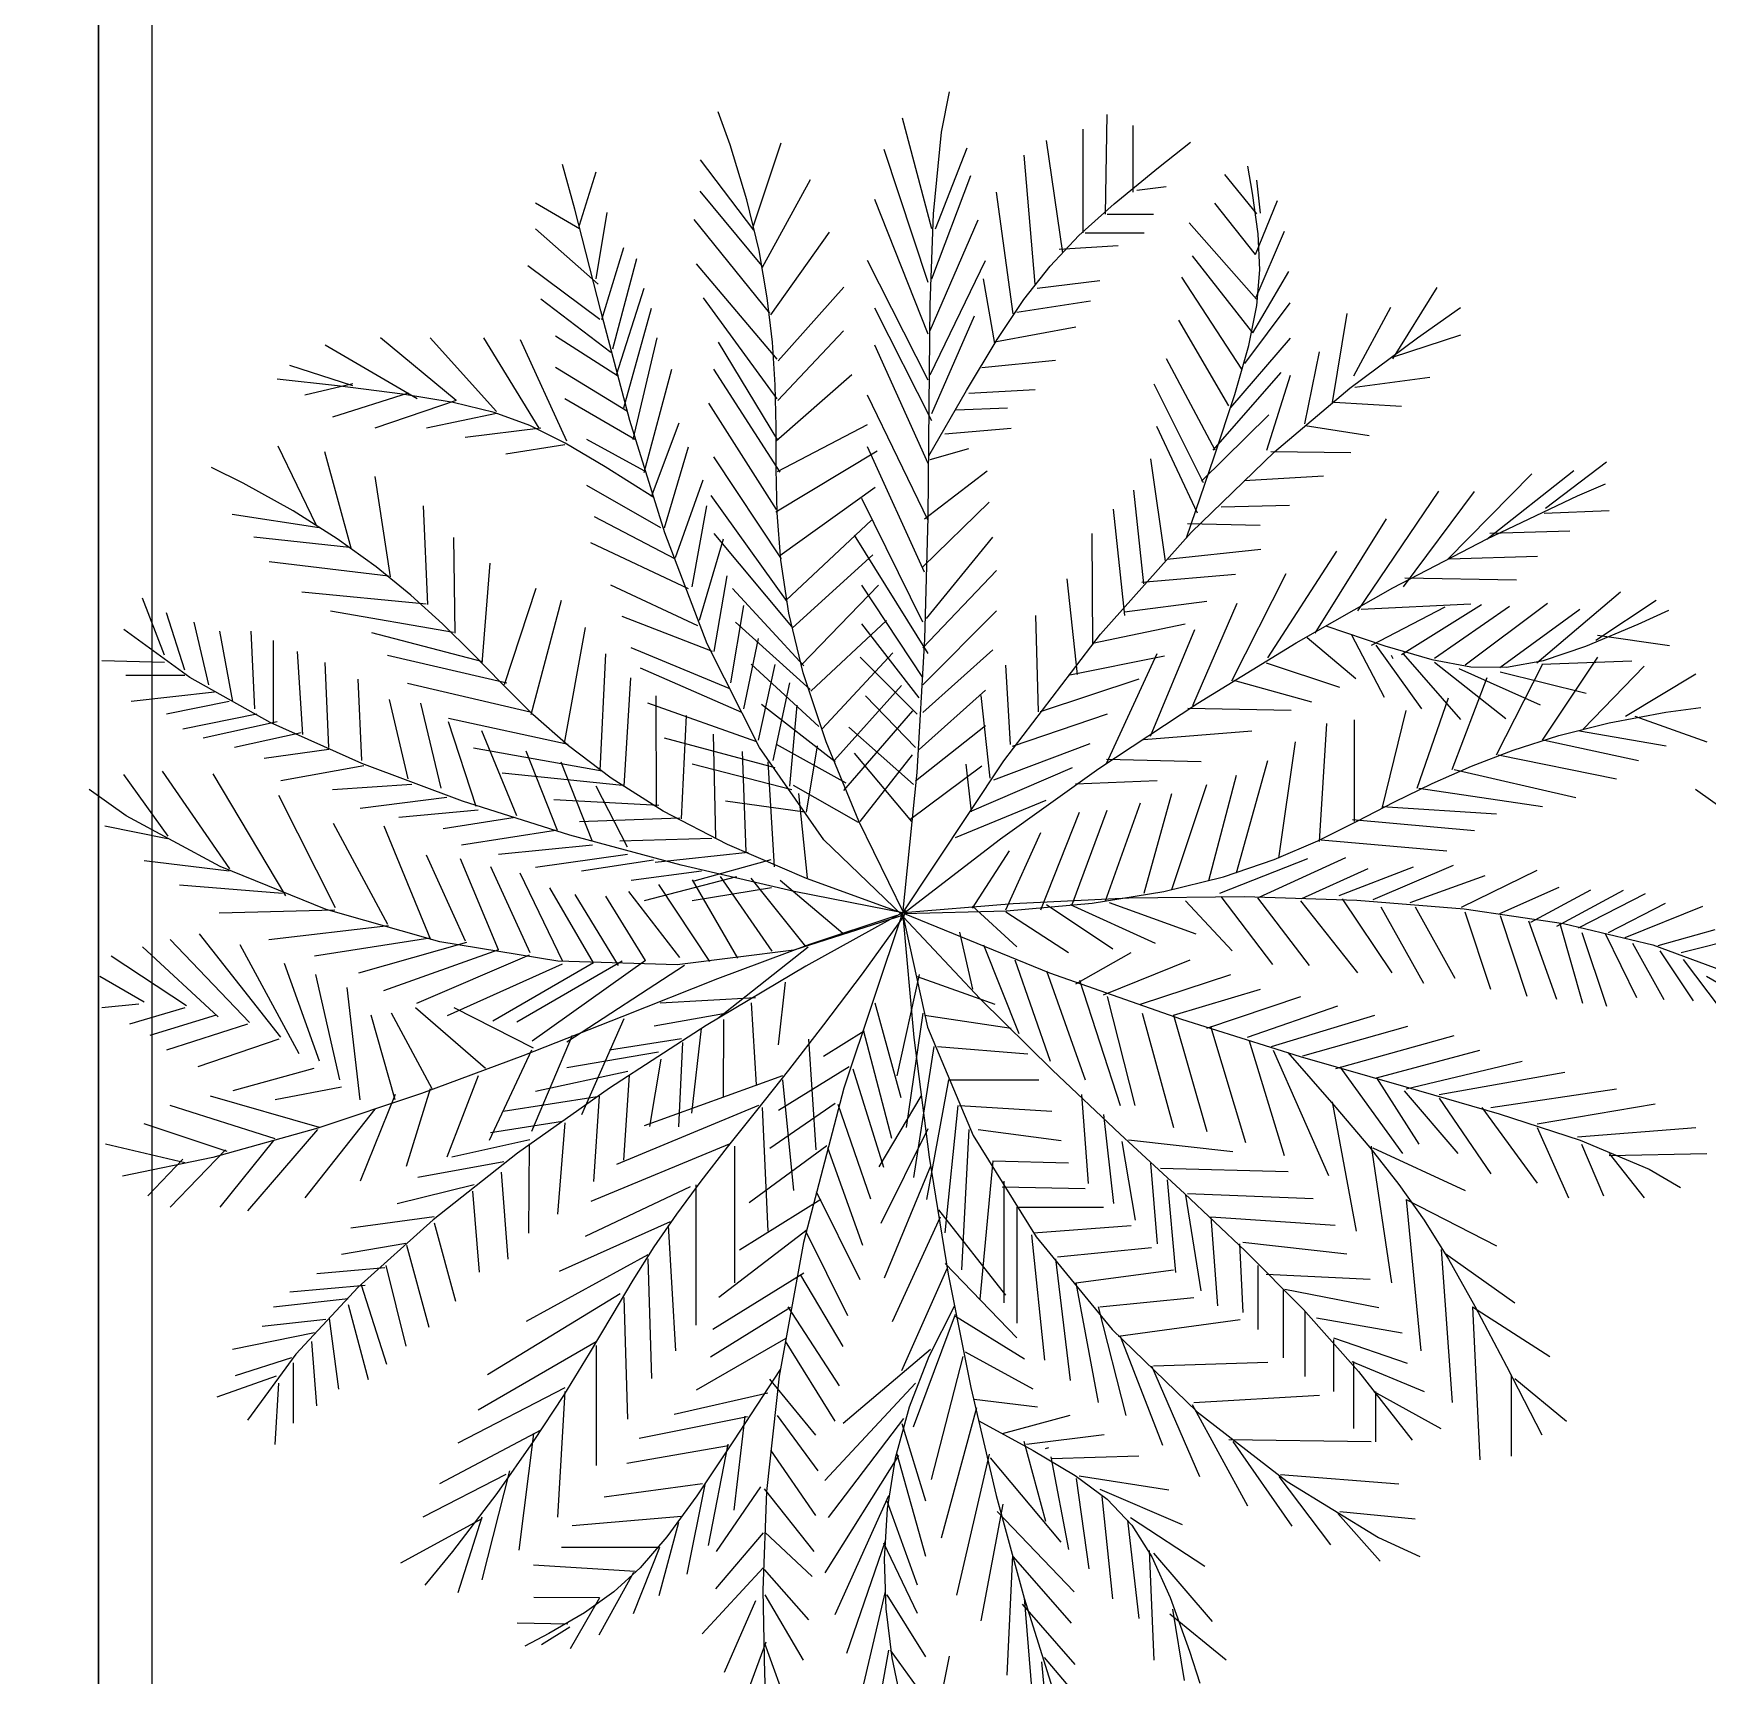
# Model space of a CAD drawing. Header units: millimetres. Extents: x 1993 to 4093, y 1262 to 2017.
# Drawn here: x 3543.45 to 3551.76, y 1643.78 to 1651.93 of the extents above; entities that cross this region are included whole.
import ezdxf

# ---------------------------------------------------------------- set-up
doc = ezdxf.new("R2010")
doc.units = ezdxf.units.MM
doc.layers.add('LOW HEIGHT STORAGE WITH PLANTER BOX', color=251, linetype='Continuous', lineweight=25)
doc.layers.add('PLANNER', color=3, linetype='Continuous')

# ---------------------------------------------------------------- blocks, each defined once
blk = doc.blocks.new('LSH 6FT')
at = {"layer": 'LOW HEIGHT STORAGE WITH PLANTER BOX'}
for p, q in [((-4.2631, 23.8515), (-4.4096, 24.401)), ((-3.4023, 23.9247), (-3.3931, 24.4193)), ((-3.2649, 24.0346), (-3.2649, 24.3644)), ((-5.1486, 23.8668), (-5.0121, 24.2787)), ((-3.6129, 23.7324), (-3.6953, 24.2911)), ((-3.5122, 23.8331), (-3.5122, 24.3461)), ((-5.1482, 23.8463), (-5.4121, 24.1941)), ((-4.2814, 23.5858), (-4.5012, 24.2453)), ((-4.2448, 23.8515), (-4.0891, 24.2545)), ((-3.7503, 23.5767), (-3.8052, 24.2178)), ((-6.0123, 23.8698), (-5.9298, 24.1354)), ((-4.2631, 23.6042), (-4.0708, 24.1171)), ((-2.6509, 23.9274), (-2.8097, 24.1224)), ((-5.1084, 23.6709), (-5.4136, 24.0385)), ((-5.1042, 23.6627), (-4.8657, 24.0969)), ((-3.8602, 23.4301), (-3.9426, 24.0346)), ((-3.2466, 24.0438), (-3.1001, 24.0621)), ((-2.6327, 23.9293), (-2.65, 24.0933)), ((-6.0123, 23.8515), (-6.232, 23.9797)), ((-5.9298, 23.6042), (-5.8749, 23.9339)), ((-4.2814, 23.3294), (-4.547, 23.998)), ((-2.657, 23.7241), (-2.8589, 23.979)), ((-2.657, 23.7241), (-2.5474, 23.9936)), ((-5.9207, 23.5767), (-6.232, 23.8515)), ((-5.0676, 23.434), (-5.4441, 23.8987)), ((-4.2723, 23.3477), (-4.0342, 23.8972)), ((-3.3931, 23.9247), (-3.1642, 23.9247)), ((-2.652, 23.5036), (-2.9869, 23.8826)), ((-5.0633, 23.4258), (-4.7712, 23.8363)), ((-3.6312, 23.7507), (-3.3382, 23.769)), ((-3.503, 23.8331), (-3.21, 23.8331)), ((-2.653, 23.5127), (-2.5128, 23.8407)), ((-5.9024, 23.4026), (-5.7925, 23.7599)), ((-5.8474, 23.2561), (-5.7284, 23.7049)), ((-4.2814, 23.1004), (-4.5836, 23.6957)), ((-4.2723, 23.1279), (-3.9975, 23.6957)), ((-2.6711, 23.3358), (-2.9695, 23.7186)), ((-5.9115, 23.4026), (-6.2687, 23.6683)), ((-5.031, 23.2052), (-5.4322, 23.6777)), ((-3.9518, 23.2836), (-4.0067, 23.6042)), ((-2.7256, 23.155), (-3.0226, 23.6117)), ((-2.6711, 23.3358), (-2.4915, 23.6403)), ((-5.8291, 23.1279), (-5.6917, 23.5584)), ((-5.0267, 23.1971), (-4.701, 23.563)), ((-3.7411, 23.5584), (-3.4298, 23.595)), ((-1.976, 23.2068), (-1.7557, 23.5617)), ((-5.8566, 23.2378), (-6.2046, 23.5034)), ((-5.7925, 22.963), (-5.6551, 23.4576)), ((-5.0318, 23.0086), (-5.3966, 23.5103)), ((-4.2631, 22.8989), (-4.547, 23.4576)), ((-3.8419, 23.4393), (-3.4755, 23.4942)), ((-2.7103, 23.1842), (-2.4842, 23.4845)), ((-2.1696, 23.1218), (-1.9848, 23.4637)), ((-4.2631, 22.9355), (-4.0525, 23.421)), ((-3.9426, 23.2927), (-3.5488, 23.366)), ((-2.7892, 22.9732), (-3.0369, 23.3983)), ((-2.2754, 22.9908), (-2.2024, 23.4315)), ((-6.8181, 23.0088), (-7.276, 23.2744)), ((-6.6258, 22.9996), (-7.0013, 23.3111)), ((-6.4244, 22.9447), (-6.754, 23.3111)), ((-6.2137, 22.8623), (-6.4885, 23.3111)), ((-6.0764, 22.7981), (-6.3053, 23.3019)), ((-5.8199, 23.1187), (-6.1313, 23.3202)), ((-5.7467, 22.8073), (-5.6276, 23.3111)), ((-5.0283, 22.8038), (-5.3233, 23.2904)), ((-5.0275, 23.0004), (-4.7015, 23.3459)), ((-4.2814, 22.6882), (-4.547, 23.2744)), ((-2.7792, 22.9651), (-2.4841, 23.3095)), ((-1.9769, 23.2159), (-1.6386, 23.3254)), ((-4.0159, 23.1645), (-3.6495, 23.2011)), ((-2.8581, 22.7541), (-3.0995, 23.2075)), ((-2.4115, 22.8843), (-2.3388, 23.242)), ((-7.1387, 23.0729), (-7.45, 23.1737)), ((-5.7742, 22.9447), (-6.1313, 23.1645)), ((-5.6917, 22.6424), (-5.5544, 23.1553)), ((-5.0175, 22.6442), (-5.3456, 23.1548)), ((-5.0365, 22.7996), (-4.661, 23.1295)), ((-2.8672, 22.7531), (-2.5305, 23.1388)), ((-2.6002, 22.7538), (-2.483, 23.1254)), ((-2.1638, 23.0671), (-1.7913, 23.1158)), ((-7.1387, 23.0821), (-7.3768, 23.0271)), ((-6.8639, 23.0363), (-7.2394, 22.9172)), ((-4.2814, 22.4043), (-4.5836, 23.0271)), ((-4.08, 23.0363), (-3.7503, 23.0546)), ((-2.9146, 22.5915), (-3.1598, 23.0814)), ((-6.6258, 22.9996), (-7.0288, 22.8623)), ((-5.7375, 22.8073), (-6.0855, 23.0088)), ((-5.0348, 22.4596), (-5.3714, 22.9864)), ((-4.1441, 22.9538), (-3.8876, 22.963)), ((-2.2663, 22.9918), (-1.9327, 22.9719)), ((-6.4244, 22.9355), (-6.7724, 22.8623)), ((-6.2046, 22.8623), (-6.58, 22.8165)), ((-5.6551, 22.5234), (-5.5177, 22.8897)), ((-5.0298, 22.6481), (-4.5831, 22.881)), ((-4.199, 22.8348), (-3.8693, 22.8623)), ((-2.9447, 22.441), (-3.1468, 22.8709)), ((-2.9246, 22.5997), (-2.5912, 22.9297)), ((-2.4105, 22.8752), (-2.0922, 22.826)), ((-7.3199, 22.3825), (-7.509, 22.7731)), ((-6.0855, 22.7798), (-6.3786, 22.734)), ((-5.6917, 22.6516), (-5.9756, 22.8073)), ((-5.591, 22.3677), (-5.4719, 22.7707)), ((-4.2997, 22.1478), (-4.5836, 22.7707)), ((-7.1459, 22.2671), (-7.2773, 22.7447)), ((-5.0102, 22.2143), (-5.3465, 22.7206)), ((-5.0387, 22.4473), (-4.5358, 22.7507)), ((-4.2723, 22.7065), (-4.08, 22.7615)), ((-3.1036, 22.2031), (-3.1759, 22.7112)), ((-2.5811, 22.7466), (-2.1846, 22.7426)), ((-1.2169, 22.4653), (-0.914, 22.6964)), ((-6.9515, 22.1256), (-7.0279, 22.6236)), ((-5.5361, 22.2211), (-5.3987, 22.6058)), ((-4.2997, 22.4135), (-3.9884, 22.6516)), ((-2.7133, 22.6037), (-2.3197, 22.6269)), ((-1.7037, 22.2103), (-1.2857, 22.6361)), ((-1.509, 22.3123), (-1.0771, 22.6523)), ((-5.6093, 22.3677), (-5.9756, 22.5783)), ((-4.9821, 22.0017), (-5.3596, 22.5279)), ((-5.0187, 22.2305), (-4.5451, 22.5703)), ((-3.2114, 22.0904), (-3.2606, 22.5549)), ((-2.1496, 21.9561), (-1.747, 22.5495)), ((-1.9224, 22.0751), (-1.5708, 22.5487)), ((-6.7659, 21.987), (-6.7872, 22.4765)), ((-5.4536, 22.0746), (-5.3804, 22.4776)), ((-4.3089, 21.9005), (-4.6111, 22.5142)), ((-4.3089, 22.1753), (-3.9792, 22.4959)), ((-3.3053, 21.9331), (-3.3612, 22.4613)), ((-2.8282, 22.4717), (-2.4884, 22.4801)), ((-1.2246, 22.4406), (-0.9013, 22.4549)), ((-7.3054, 22.3681), (-7.737, 22.4337)), ((-5.5361, 22.2119), (-5.939, 22.4226)), ((-4.9863, 22.0099), (-4.5628, 22.4062)), ((-2.9945, 22.3897), (-2.6345, 22.3817)), ((-2.3605, 21.8456), (-2.0066, 22.4135)), ((-7.1546, 22.27), (-7.6296, 22.321)), ((-6.6294, 21.8454), (-6.6363, 22.3204)), ((-5.4719, 22.0654), (-5.9573, 22.2944)), ((-5.417, 21.9097), (-5.2979, 22.3127)), ((-4.9596, 21.8792), (-5.3442, 22.3397)), ((-4.2814, 21.7448), (-4.6477, 22.331)), ((-4.2906, 21.9189), (-3.9609, 22.3219)), ((-3.4648, 21.7872), (-3.468, 22.3395)), ((-1.4932, 22.3413), (-1.096, 22.3529)), ((-6.9602, 22.1285), (-7.5541, 22.1995)), ((-6.4959, 21.6951), (-6.4565, 22.1934)), ((-4.9553, 21.8711), (-4.5559, 22.2342)), ((-3.0955, 22.2132), (-2.6311, 22.2624)), ((-2.5958, 21.7223), (-2.2535, 22.2531)), ((-1.6956, 22.2146), (-1.2575, 22.227)), ((-5.3437, 21.754), (-5.2796, 22.1295)), ((-4.3089, 21.7723), (-3.9426, 22.157)), ((-3.5414, 21.6409), (-3.5916, 22.1146)), ((-3.2215, 22.0985), (-2.7561, 22.1386)), ((-2.7739, 21.6083), (-2.5054, 22.1418)), ((-1.915, 22.1203), (-1.3618, 22.1103)), ((-6.7746, 21.9899), (-7.3915, 22.0493)), ((-6.3856, 21.5911), (-6.2274, 22.0694)), ((-5.4262, 21.8822), (-5.8566, 22.0837)), ((-4.8989, 21.6836), (-5.2536, 22.0668)), ((-4.9113, 21.6875), (-4.5287, 22.0831)), ((-4.3089, 21.6258), (-4.6111, 22.0837)), ((-1.2598, 21.6985), (-0.8445, 22.0505)), ((-8.0728, 21.7357), (-8.1827, 22.0196)), ((-7.972, 21.6624), (-8.0636, 21.9463)), ((-6.6381, 21.8483), (-7.2494, 21.954)), ((-6.252, 21.4408), (-6.1027, 22.0089)), ((-5.2613, 21.5983), (-5.1972, 21.983)), ((-4.3089, 21.5891), (-3.9426, 21.9555)), ((-3.3072, 21.9513), (-2.8983, 22.0038)), ((-2.9682, 21.4858), (-2.7484, 21.9939)), ((-2.1333, 21.9646), (-1.589, 21.9913)), ((-2.0808, 21.7853), (-1.7157, 21.9766)), ((-1.9324, 21.739), (-1.5357, 21.9882)), ((-1.7682, 21.7216), (-1.3962, 21.9786)), ((-1.616, 21.6876), (-1.208, 21.9944)), ((-1.4437, 21.6745), (-1.0477, 21.9647)), ((-0.967, 21.8106), (-0.6675, 22.0088)), ((-7.853, 21.5891), (-7.9262, 21.9005)), ((-6.0867, 21.2993), (-5.9837, 21.873)), ((-5.3529, 21.754), (-5.8016, 21.928)), ((-4.8683, 21.5654), (-5.2385, 21.8991)), ((-4.864, 21.5572), (-4.4889, 21.9077)), ((-4.3272, 21.525), (-4.6111, 21.8914)), ((-3.7335, 21.4548), (-3.7472, 21.9323)), ((-3.4657, 21.7963), (-3.0061, 21.8911)), ((-3.1784, 21.3344), (-2.959, 21.8629)), ((-7.7339, 21.5067), (-7.798, 21.8547)), ((-7.624, 21.47), (-7.6423, 21.8547)), ((-7.5325, 21.3968), (-7.5325, 21.8089)), ((-6.493, 21.7038), (-7.0436, 21.8473)), ((-5.2705, 21.5708), (-5.7558, 21.7723)), ((-5.1972, 21.47), (-5.124, 21.8181)), ((-2.4011, 21.8243), (-2.1596, 21.62)), ((-2.1801, 21.8367), (-2.0186, 21.5284)), ((-2.0603, 21.7857), (-1.8331, 21.4705)), ((-0.9592, 21.8353), (-0.6019, 21.7847)), ((-8.0728, 21.699), (-8.3841, 21.7082)), ((-7.3859, 21.3418), (-7.4134, 21.754)), ((-7.2577, 21.2777), (-7.276, 21.699)), ((-6.374, 21.5969), (-6.9651, 21.7346)), ((-5.9097, 21.1636), (-5.882, 21.7429)), ((-4.8242, 21.3818), (-5.1612, 21.6915)), ((-5.124, 21.3143), (-5.0415, 21.6899)), ((-4.8076, 21.3698), (-4.4576, 21.7484)), ((-4.3364, 21.4426), (-4.6203, 21.7265)), ((-4.3089, 21.4517), (-3.9609, 21.7631)), ((-3.5869, 21.6361), (-3.1091, 21.7328)), ((-3.3971, 21.1991), (-3.1452, 21.7446)), ((-2.6035, 21.6976), (-2.2407, 21.5775)), ((-1.973, 21.7177), (-1.9815, 21.734)), ((-1.9243, 21.7432), (-1.6396, 21.4168)), ((-1.7679, 21.7011), (-1.4143, 21.4211)), ((-1.4608, 21.2411), (-1.2319, 21.6899)), ((-1.2351, 21.6908), (-0.7888, 21.7074)), ((-1.2319, 21.3143), (-0.9572, 21.7265)), ((-7.972, 21.6349), (-8.2651, 21.6349)), ((-7.0929, 21.2136), (-7.1112, 21.6166)), ((-5.7908, 21.0856), (-5.7572, 21.6244)), ((-5.2064, 21.4517), (-5.71, 21.6716)), ((-3.8728, 21.2927), (-3.8961, 21.6863)), ((-3.7244, 21.4558), (-3.2351, 21.6181)), ((-2.7658, 21.6126), (-2.3787, 21.5052)), ((-1.6806, 21.1678), (-1.5066, 21.6258)), ((-1.6485, 21.6706), (-1.2436, 21.4899)), ((-1.4433, 21.6541), (-1.0152, 21.5475)), ((-1.0304, 21.3693), (-0.7282, 21.6807)), ((-0.8198, 21.4334), (-0.4718, 21.6441)), ((-7.8255, 21.5525), (-8.2376, 21.5067)), ((-6.2579, 21.4524), (-6.8663, 21.5958)), ((-5.6313, 20.9846), (-5.6325, 21.5349)), ((-5.0507, 21.2136), (-4.9683, 21.5983)), ((-4.7477, 21.2151), (-4.4139, 21.5853)), ((-4.3455, 21.2777), (-4.5928, 21.5342)), ((-4.3272, 21.2685), (-3.9975, 21.5616)), ((-3.9748, 21.1253), (-4.0183, 21.5352)), ((-1.8546, 21.0762), (-1.6989, 21.525)), ((-7.7522, 21.5067), (-8.0636, 21.4426)), ((-7.6149, 21.4426), (-7.9812, 21.3693)), ((-6.8639, 21.122), (-6.9555, 21.5158)), ((-6.6991, 21.0762), (-6.7998, 21.4975)), ((-5.1331, 21.3052), (-5.6734, 21.4975)), ((-4.7435, 21.207), (-5.1087, 21.4917)), ((-4.9683, 21.0854), (-4.9316, 21.4884)), ((-4.7001, 21.0644), (-4.3585, 21.4593)), ((-3.8628, 21.2845), (-3.3917, 21.445)), ((-2.9926, 21.4731), (-2.4803, 21.4623)), ((-2.0286, 20.9754), (-1.9096, 21.4609)), ((-7.5141, 21.4059), (-7.8804, 21.3235)), ((-6.0693, 21.2935), (-6.6632, 21.4225)), ((-6.5251, 20.9846), (-6.6625, 21.4059)), ((-6.3236, 20.9388), (-6.4976, 21.3601)), ((-5.5066, 20.9241), (-5.4817, 21.4368)), ((-4.3547, 21.0945), (-4.6752, 21.3785)), ((-4.3455, 21.1128), (-3.9975, 21.3876)), ((-3.2109, 21.3174), (-2.675, 21.3603)), ((-2.34, 20.8106), (-2.3033, 21.3968)), ((-2.166, 20.9113), (-2.166, 21.4151)), ((-1.0487, 21.3601), (-0.6183, 21.2869)), ((-0.774, 21.4334), (-0.4168, 21.3052)), ((-7.3951, 21.351), (-7.7248, 21.2777)), ((-5.901, 21.1607), (-6.5384, 21.275)), ((-5.0415, 21.177), (-5.591, 21.3235)), ((-5.3355, 20.8289), (-5.3483, 21.3445)), ((-4.6884, 21.1014), (-5.0357, 21.2922)), ((-4.8858, 20.9571), (-4.8309, 21.2869)), ((-3.9557, 21.1181), (-3.4774, 21.2977)), ((-2.5415, 20.7281), (-2.459, 21.3052)), ((-1.2227, 21.3143), (-0.7557, 21.2136)), ((-7.2577, 21.2685), (-7.5782, 21.2227)), ((-6.1222, 20.8655), (-6.2778, 21.2594)), ((-5.9482, 20.8106), (-6.1038, 21.2044)), ((-4.9591, 21.067), (-5.4536, 21.1953)), ((-5.1848, 20.7598), (-5.2033, 21.2579)), ((-5.0456, 20.6848), (-5.0757, 21.2061)), ((-4.3639, 20.9113), (-4.6477, 21.2502)), ((-4.6197, 20.9101), (-4.359, 21.2422)), ((-4.0677, 20.9589), (-4.0928, 21.1957)), ((-3.3975, 21.2196), (-2.9261, 21.2081)), ((-2.7521, 20.6549), (-2.5964, 21.2136)), ((-1.4517, 21.2411), (-0.8656, 21.122)), ((-8.0546, 20.8376), (-8.2745, 21.1441)), ((-7.7492, 20.6759), (-8.0826, 21.1601)), ((-7.4701, 20.5412), (-7.8315, 21.1468)), ((-7.0837, 21.1861), (-7.4958, 21.1128)), ((-5.7995, 21.0885), (-6.3962, 21.1508)), ((-4.373, 20.9205), (-4.0159, 21.1861)), ((-4.0768, 20.9579), (-3.566, 21.1778)), ((-3.5508, 21.0979), (-3.1456, 21.1138)), ((-2.8894, 20.6182), (-2.7521, 21.1403)), ((-1.6715, 21.1678), (-1.067, 21.0304)), ((-7.2243, 20.4825), (-7.5048, 21.0397)), ((-6.8456, 21.0945), (-7.2394, 21.067)), ((-6.6716, 21.0304), (-7.102, 20.9754)), ((-5.7742, 20.7831), (-5.9298, 21.0854)), ((-4.6278, 20.9058), (-4.9504, 21.0888)), ((-4.8804, 20.6301), (-4.9248, 21.05)), ((-3.21, 20.5541), (-3.0726, 21.0487)), ((-3.0726, 20.5724), (-2.8986, 21.0945)), ((-1.8455, 21.0762), (-1.2319, 20.9846)), ((-6.5159, 20.9663), (-6.9097, 20.9297)), ((-5.6197, 20.9905), (-6.141, 21.0182)), ((-4.895, 20.9571), (-5.2888, 21.0121)), ((-4.1462, 20.8308), (-3.6963, 21.0166)), ((-3.7228, 20.4717), (-3.5305, 20.9571)), ((-3.5671, 20.4992), (-3.3931, 20.9663)), ((-3.4023, 20.5175), (-3.2283, 21.0029)), ((-2.0286, 20.9846), (-1.4608, 20.948)), ((-8.0579, 20.8251), (-8.3696, 20.888)), ((-6.9648, 20.4), (-7.2336, 20.9005)), ((-6.7508, 20.3229), (-6.9825, 20.8872)), ((-6.3328, 20.9297), (-6.6899, 20.8747)), ((-6.1313, 20.8655), (-6.5984, 20.7923)), ((-5.5153, 20.927), (-6.0134, 20.9084)), ((-2.1751, 20.9205), (-1.5707, 20.8655)), ((-5.9482, 20.7923), (-6.4152, 20.7465)), ((-5.3558, 20.826), (-5.8133, 20.8133)), ((-3.8968, 20.4717), (-3.7228, 20.8564)), ((-2.3308, 20.8197), (-1.7081, 20.7648)), ((-7.7525, 20.6633), (-8.1743, 20.7154)), ((-6.5781, 20.3171), (-6.7726, 20.7442)), ((-6.4154, 20.2738), (-6.6032, 20.7259)), ((-5.7742, 20.7465), (-6.232, 20.6824)), ((-5.6459, 20.719), (-6.0031, 20.664)), ((-5.1761, 20.7569), (-5.6364, 20.7066)), ((-5.0631, 20.7195), (-5.4451, 20.6143)), ((-4.0616, 20.4808), (-3.8785, 20.7648)), ((-2.8347, 20.5555), (-2.3977, 20.7266)), ((-2.6385, 20.5348), (-2.209, 20.7324)), ((-2.0737, 20.5232), (-1.6745, 20.6932)), ((-6.2585, 20.2588), (-6.453, 20.6859)), ((-6.0958, 20.2155), (-6.3074, 20.6538)), ((-5.4078, 20.664), (-5.7558, 20.6182)), ((-5.2338, 20.6366), (-5.6917, 20.5175)), ((-5.2269, 20.232), (-5.4518, 20.6203)), ((-5.0567, 20.2671), (-5.3133, 20.637)), ((-4.8898, 20.2897), (-5.161, 20.63)), ((-4.705, 20.3544), (-5.0167, 20.6184)), ((-2.4272, 20.5279), (-2.0985, 20.678)), ((-2.241, 20.5425), (-1.872, 20.6849)), ((-1.8888, 20.5089), (-1.5174, 20.6425)), ((-1.6348, 20.4855), (-1.2582, 20.6682)), ((-7.4872, 20.5525), (-7.9986, 20.5949)), ((-5.9436, 20.2084), (-6.1593, 20.5809)), ((-5.8197, 20.1955), (-6.0342, 20.5475)), ((-5.6857, 20.2202), (-5.8819, 20.5405)), ((-5.5143, 20.2348), (-5.7684, 20.5639)), ((-5.3654, 20.2153), (-5.6187, 20.5977)), ((-5.0598, 20.5816), (-5.4536, 20.5175)), ((-2.8297, 20.5378), (-2.5727, 20.2012)), ((-2.6473, 20.5323), (-2.3903, 20.1957)), ((-2.2272, 20.5274), (-1.9803, 20.1594)), ((-1.4449, 20.4535), (-1.149, 20.5848)), ((-1.2903, 20.4116), (-0.993, 20.5718)), ((-1.1608, 20.3911), (-0.8307, 20.5701)), ((-1.0539, 20.3833), (-0.7213, 20.5535)), ((-7.2277, 20.47), (-7.8013, 20.4552)), ((-4.0616, 20.49), (-3.8419, 20.2885)), ((-3.8968, 20.4625), (-3.5854, 20.261)), ((-3.6953, 20.4992), (-3.3657, 20.2793)), ((-3.5763, 20.4992), (-3.155, 20.3068)), ((-3.384, 20.5083), (-2.9536, 20.3526)), ((-3.0046, 20.5169), (-2.7725, 20.2685)), ((-2.4335, 20.5166), (-2.1514, 20.1586)), ((-2.0348, 20.4866), (-1.8232, 20.1086)), ((-1.8637, 20.4874), (-1.6684, 20.1333)), ((-1.6185, 20.4616), (-1.4912, 20.0788)), ((-1.4424, 20.4447), (-1.3101, 20.0443)), ((-0.9043, 20.359), (-0.6221, 20.5054)), ((-0.8213, 20.3348), (-0.4372, 20.4911)), ((-6.9603, 20.3921), (-7.5551, 20.3226)), ((-4.1258, 20.3618), (-4.0616, 20.0778)), ((-1.3016, 20.4179), (-1.163, 20.0288)), ((-1.1457, 20.4049), (-1.0335, 20.0083)), ((-0.6579, 20.2954), (-0.3759, 20.3751)), ((-7.8072, 19.9405), (-8.1827, 20.2885)), ((-7.6515, 19.913), (-8.0453, 20.3251)), ((-7.4958, 19.8397), (-7.8988, 20.3526)), ((-7.4042, 19.7573), (-7.6973, 20.2977)), ((-6.7554, 20.3308), (-7.3286, 20.2422)), ((-6.5735, 20.3092), (-7.11, 20.1571)), ((-4.8773, 20.2864), (-5.3273, 19.9304)), ((-4.0067, 20.2977), (-3.8327, 19.858)), ((-1.0376, 20.3593), (-0.9153, 19.9941)), ((-0.9219, 20.354), (-0.7655, 20.0365)), ((-0.7849, 20.3071), (-0.6296, 20.0273)), ((-0.5435, 20.2611), (-0.2414, 20.337)), ((-7.9629, 19.9954), (-8.3383, 20.2427)), ((-7.3035, 19.7206), (-7.4775, 20.2061)), ((-6.4154, 20.2738), (-6.9856, 20.0704)), ((-6.2619, 20.2463), (-6.8217, 20.0067)), ((-6.0992, 20.203), (-6.6702, 19.9462)), ((-5.9436, 20.2084), (-6.4429, 19.9192)), ((-5.8005, 20.2172), (-6.3236, 19.9142)), ((-5.6857, 20.2202), (-6.248, 19.8204)), ((-5.4913, 20.1952), (-6.0753, 19.8146)), ((-3.851, 20.2244), (-3.677, 19.7206)), ((-3.5488, 20.1053), (-3.2741, 20.261)), ((-3.4114, 20.0504), (-2.981, 20.2244)), ((-0.6504, 20.269), (-0.485, 20.0207)), ((-0.5335, 20.2259), (-0.3505, 19.9825)), ((-8.1735, 20.0137), (-8.3933, 20.142)), ((-7.2028, 19.629), (-7.3218, 20.1511)), ((-4.9913, 20.1123), (-5.0267, 19.8027)), ((-4.3272, 20.1511), (-4.4371, 19.6474)), ((-4.3364, 20.142), (-3.9518, 20.0046)), ((-3.6953, 20.1694), (-3.503, 19.629)), ((-3.5305, 20.1236), (-3.329, 19.5008)), ((-3.2283, 20.0046), (-2.7796, 20.1511)), ((-0.1991, 20.0137), (-0.4189, 20.142)), ((-7.102, 19.5283), (-7.1661, 20.087)), ((-5.1399, 20.0358), (-5.6123, 20.0094)), ((-3.3931, 20.0412), (-3.2558, 19.5008)), ((-3.0634, 19.9496), (-2.633, 20.0778)), ((-2.8986, 19.8855), (-2.4316, 20.0412)), ((-8.201, 20.0046), (-8.3841, 19.9862)), ((-7.972, 19.9862), (-8.2468, 19.9038)), ((-7.8163, 19.9496), (-8.146, 19.8489)), ((-6.928, 19.5283), (-7.0471, 19.9496)), ((-6.7449, 19.5832), (-6.9464, 19.9588)), ((-6.4793, 19.684), (-6.8273, 19.9862)), ((-6.2412, 19.7847), (-6.635, 19.9862)), ((-5.2972, 19.9565), (-5.6426, 19.8939)), ((-5.1605, 20.0099), (-5.1362, 19.6041)), ((-4.5473, 20.0098), (-4.4173, 19.5407)), ((-4.3089, 19.9588), (-4.3913, 19.3909)), ((-4.2997, 19.9496), (-3.8693, 19.8855)), ((-3.2191, 19.9588), (-3.0634, 19.3909)), ((-3.0634, 19.9496), (-2.8986, 19.3726)), ((-2.6971, 19.8397), (-2.2484, 19.9954)), ((-2.5781, 19.7939), (-2.0652, 19.9496)), ((-7.6607, 19.9038), (-8.0636, 19.7756)), ((-5.7925, 19.9313), (-6.0031, 19.455)), ((-5.4081, 19.8825), (-5.4564, 19.463)), ((-5.2975, 19.9275), (-5.2991, 19.5423)), ((-4.6, 19.8692), (-4.8022, 19.7434)), ((-4.6049, 19.8769), (-4.4643, 19.3388)), ((-2.8803, 19.8947), (-2.7063, 19.3176)), ((-2.4224, 19.7481), (-1.9004, 19.8947)), ((-7.505, 19.8305), (-7.9079, 19.6932)), ((-6.0489, 19.8489), (-6.2504, 19.3726)), ((-5.5072, 19.8315), (-5.8641, 19.7748)), ((-5.5016, 19.814), (-5.5209, 19.3942)), ((-4.8767, 19.8305), (-4.8401, 19.281)), ((-4.254, 19.7939), (-4.3547, 19.1436)), ((-4.2356, 19.7939), (-3.7869, 19.7573)), ((-2.688, 19.8214), (-2.514, 19.2535)), ((-2.2576, 19.684), (-1.6715, 19.8489)), ((-6.2504, 19.7756), (-6.461, 19.3268)), ((-5.6209, 19.7662), (-6.0765, 19.6874)), ((-5.6097, 19.7313), (-5.6657, 19.3959)), ((-2.5689, 19.7756), (-2.2942, 19.1528)), ((-2.0561, 19.6382), (-1.5433, 19.7756)), ((-1.9096, 19.5832), (-1.3326, 19.7206)), ((-7.331, 19.684), (-7.7339, 19.5741)), ((-6.5159, 19.6474), (-6.6716, 19.2443)), ((-5.7726, 19.6694), (-6.2313, 19.5705)), ((-5.767, 19.652), (-5.795, 19.2294)), ((-5.0049, 19.6474), (-5.6917, 19.4001)), ((-4.6742, 19.6936), (-5.0242, 19.4759)), ((-5.0049, 19.629), (-4.95, 19.0795)), ((-4.6567, 19.6829), (-4.5044, 19.1952)), ((-4.1807, 19.629), (-4.2906, 19.0337)), ((-4.1807, 19.629), (-3.732, 19.629)), ((-2.2392, 19.6932), (-1.9279, 19.2627)), ((-2.0561, 19.6382), (-1.8455, 19.3085)), ((-1.7447, 19.5558), (-1.122, 19.6657)), ((-7.3035, 19.3909), (-7.8438, 19.5466)), ((-7.1936, 19.5924), (-7.5233, 19.5283)), ((-6.928, 19.5558), (-7.102, 19.1253)), ((-6.754, 19.5832), (-6.8731, 19.1986)), ((-5.9246, 19.5438), (-6.3918, 19.471)), ((-5.9159, 19.5466), (-5.9439, 19.124)), ((-4.3177, 19.5473), (-4.5264, 19.1967)), ((-3.5204, 19.5563), (-3.4871, 19.1145)), ((-1.9187, 19.5741), (-1.6531, 19.2627)), ((-1.7447, 19.5374), (-1.4883, 19.1619)), ((-1.4883, 19.4916), (-0.8656, 19.5832)), ((-7.5233, 19.3359), (-8.0453, 19.5008)), ((-7.0288, 19.4825), (-7.3768, 19.0428)), ((-5.124, 19.5008), (-5.8291, 19.2077)), ((-5.1056, 19.4916), (-5.0782, 18.878)), ((-4.7435, 19.5103), (-5.0683, 19.2867)), ((-4.7309, 19.5073), (-4.5679, 19.0371)), ((-4.1349, 19.5008), (-4.199, 18.8688)), ((-4.1258, 19.5008), (-3.6679, 19.4733)), ((-3.4121, 19.4562), (-3.3621, 19.0145)), ((-2.2759, 19.5191), (-2.1568, 18.878)), ((-1.5341, 19.4916), (-1.2594, 19.1161)), ((-1.2594, 19.4092), (-0.6733, 19.51)), ((-7.7614, 19.2718), (-8.1735, 19.4092)), ((-7.3127, 19.3817), (-7.6607, 18.9787)), ((-6.0969, 19.4212), (-6.4538, 19.3645)), ((-6.0854, 19.4153), (-6.1225, 18.9609)), ((-4.2835, 19.3858), (-4.5166, 18.9147)), ((-4.08, 19.3817), (-4.1166, 18.6856)), ((-4.0342, 19.3817), (-3.6221, 19.3268)), ((-1.2594, 19.3909), (-1.1037, 19.0428)), ((-1.0579, 19.3451), (-0.4718, 19.3909)), ((-7.972, 19.2169), (-8.3658, 19.3085)), ((-7.7706, 19.281), (-8.0453, 18.997)), ((-7.5325, 19.3268), (-7.798, 18.997)), ((-6.2601, 19.3304), (-6.6463, 19.2451)), ((-6.2633, 19.3102), (-6.2655, 18.867)), ((-5.2705, 19.3085), (-5.9573, 19.0245)), ((-5.243, 19.2993), (-5.243, 18.6215)), ((-4.7857, 19.3007), (-5.1708, 19.018)), ((-4.7809, 19.2929), (-4.6082, 18.8072)), ((-3.3204, 19.3229), (-3.2538, 18.9312)), ((-3.2871, 19.3312), (-2.7704, 19.2729)), ((-2.0836, 19.2993), (-1.9828, 18.6215)), ((-2.0744, 19.2901), (-1.6165, 19.0795)), ((-1.0396, 19.3085), (-0.9297, 19.052)), ((-7.9812, 19.2352), (-8.1552, 19.052)), ((-6.3888, 19.2218), (-6.8155, 19.1428)), ((-4.271, 19.1994), (-4.5002, 18.6439)), ((-3.9609, 19.226), (-4.025, 18.5391)), ((-3.9609, 19.226), (-3.5854, 19.2169)), ((-3.1788, 19.2145), (-3.1454, 18.8145)), ((-0.9022, 19.2535), (-0.4168, 19.2627)), ((-0.9022, 19.2627), (-0.7282, 19.0428)), ((-6.401, 19.1698), (-6.3683, 18.7379)), ((-3.906, 19.1253), (-3.906, 18.5208)), ((-3.1288, 19.1895), (-2.4955, 19.1729)), ((-3.0954, 19.1312), (-3.0538, 18.6728)), ((-6.5349, 19.1077), (-6.9183, 19.0136)), ((-6.544, 19.0759), (-6.511, 18.6729)), ((-5.4628, 19.0978), (-5.9848, 18.8505)), ((-5.4353, 19.107), (-5.4353, 18.4109)), ((-4.8145, 19.0347), (-5.2189, 18.7832)), ((-4.8387, 19.0736), (-4.6212, 18.6373)), ((-3.9151, 19.0978), (-3.503, 19.0886)), ((-3.0038, 19.0562), (-2.9288, 18.5811)), ((-2.9954, 19.0645), (-2.3705, 19.0395)), ((-1.9096, 19.0337), (-1.8363, 18.2826)), ((-1.9096, 19.0337), (-1.4608, 18.8047)), ((-6.7337, 18.9477), (-7.1485, 18.8917)), ((-4.2217, 18.947), (-4.4605, 18.427)), ((-4.2313, 18.9824), (-3.8988, 18.56)), ((-3.8419, 18.997), (-3.4114, 18.997)), ((-3.8419, 18.997), (-3.8419, 18.42)), ((-2.8788, 18.9478), (-2.2621, 18.9062)), ((-2.8788, 18.9478), (-2.8454, 18.5061)), ((-6.7341, 18.9188), (-6.6285, 18.5294)), ((-5.5635, 18.9238), (-6.113, 18.6765)), ((-5.5727, 18.9055), (-5.5361, 18.2826)), ((-4.8828, 18.8844), (-5.3204, 18.5475)), ((-4.8905, 18.8796), (-4.6827, 18.4588)), ((-3.7594, 18.8688), (-3.2741, 18.9055)), ((-6.8743, 18.8161), (-7.1935, 18.7619)), ((-6.8715, 18.8074), (-6.7603, 18.4006)), ((-3.7686, 18.8597), (-3.7045, 18.2368)), ((-3.6404, 18.7497), (-3.1733, 18.7955)), ((-2.7371, 18.8145), (-2.7204, 18.4728)), ((-2.7204, 18.8228), (-2.2038, 18.7645)), ((-1.7356, 18.7864), (-1.6806, 18.0262)), ((-6.974, 18.7072), (-6.8743, 18.3063)), ((-5.6734, 18.7589), (-6.2778, 18.4292)), ((-5.6734, 18.7406), (-5.6551, 18.1452)), ((-4.1973, 18.7164), (-3.8414, 18.3478)), ((-3.6495, 18.7406), (-3.5763, 18.1361)), ((-2.6455, 18.7062), (-2.6455, 18.3894)), ((-1.7172, 18.7681), (-1.3693, 18.5208)), ((-6.9799, 18.6957), (-7.3162, 18.6648)), ((-4.8997, 18.6689), (-5.3508, 18.3883)), ((-4.9153, 18.6593), (-4.7054, 18.3045)), ((-4.1901, 18.6899), (-4.4136, 18.1835)), ((-3.5488, 18.6215), (-3.0634, 18.6856)), ((-3.5488, 18.6215), (-3.4389, 18.0262)), ((-2.6038, 18.6645), (-2.0871, 18.6395)), ((-7.1612, 18.5414), (-7.5324, 18.4993)), ((-7.0765, 18.607), (-7.4505, 18.5737)), ((-7.0967, 18.6102), (-6.9709, 18.2177)), ((-5.8108, 18.5666), (-6.4701, 18.1636)), ((-5.7925, 18.5482), (-5.7742, 17.9437)), ((-3.4298, 18.5024), (-2.9627, 18.5482)), ((-2.5205, 18.5895), (-2.5205, 18.2478)), ((-2.5121, 18.5895), (-2.0455, 18.4978)), ((-7.1616, 18.5124), (-7.0616, 18.1405)), ((-4.9661, 18.4982), (-5.3628, 18.2515)), ((-4.9788, 18.5012), (-4.7243, 18.1094)), ((-4.148, 18.4641), (-4.3571, 17.9046)), ((-4.1456, 18.4552), (-3.8038, 18.2441)), ((-3.4389, 18.5024), (-3.3015, 17.9621)), ((-2.4121, 18.4811), (-2.4121, 18.1561)), ((-1.5799, 18.5024), (-1.5433, 17.7422)), ((-1.5799, 18.5024), (-1.1953, 18.2551)), ((-7.3283, 18.3724), (-7.7347, 18.2902)), ((-7.2725, 18.4384), (-7.5885, 18.4044)), ((-7.255, 18.444), (-7.2098, 18.093)), ((-3.3382, 18.3559), (-2.7338, 18.4383)), ((-2.3538, 18.4478), (-1.9288, 18.3728)), ((-7.3432, 18.3292), (-7.3179, 18.0102)), ((-5.9298, 18.3284), (-6.5159, 17.9895)), ((-5.9298, 18.3101), (-5.9298, 17.7148)), ((-4.9888, 18.3439), (-5.434, 18.0885)), ((-4.9918, 18.3313), (-4.7451, 17.9347)), ((-4.2704, 18.2894), (-4.7037, 17.9227)), ((-3.329, 18.3559), (-3.1184, 17.8155)), ((-2.2705, 18.3478), (-1.9038, 18.2228)), ((-2.2705, 18.3394), (-2.2705, 18.0811)), ((-7.4426, 18.2492), (-7.7217, 18.1597)), ((-7.4342, 18.223), (-7.4348, 17.9247)), ((-4.1106, 18.2559), (-4.2677, 17.6441)), ((-4.0977, 18.2784), (-3.7632, 18.0938)), ((-3.1733, 18.2094), (-2.9352, 17.6598)), ((-3.1642, 18.2094), (-2.5964, 18.2277)), ((-2.1788, 18.2311), (-1.8205, 18.0811)), ((-2.1705, 18.2311), (-2.1705, 17.8977)), ((-7.519, 18.1574), (-7.8127, 18.0536)), ((-7.5078, 18.1225), (-7.5258, 17.8186)), ((-5.0689, 18.1431), (-4.8413, 17.864)), ((-4.3454, 18.1227), (-4.7954, 17.6394)), ((-1.3876, 18.1636), (-1.3876, 17.7605)), ((-1.3693, 18.1452), (-1.1128, 17.9346)), ((-6.0855, 18.0994), (-6.6167, 17.8247)), ((-6.0855, 18.0811), (-6.1222, 17.4583)), ((-5.0787, 18.0723), (-5.5421, 17.9674)), ((-4.0532, 18.0437), (-3.7393, 18.0053)), ((-2.9627, 18.0262), (-2.34, 18.0628)), ((-2.0705, 18.0811), (-1.7372, 17.8977)), ((-2.0621, 18.0811), (-2.0621, 17.831)), ((-5.179, 17.956), (-5.7161, 17.8484)), ((-5.1916, 17.9589), (-5.247, 17.4931)), ((-5.0314, 17.9615), (-4.8291, 17.6883)), ((-4.0413, 17.9995), (-4.2177, 17.354)), ((-3.9122, 17.8732), (-3.5763, 17.964)), ((-2.9719, 18.017), (-2.6971, 17.5132)), ((-6.2046, 17.8888), (-6.7082, 17.6232)), ((-6.2412, 17.8705), (-6.3145, 17.2934)), ((-4.4037, 17.9477), (-4.7787, 17.456)), ((-4.412, 17.9227), (-4.2954, 17.5393)), ((-3.7934, 17.8199), (-3.4078, 17.8673)), ((-5.2725, 17.8115), (-5.7785, 17.7233)), ((-5.2773, 17.8193), (-5.3746, 17.3167)), ((-5.0648, 17.7898), (-4.8412, 17.4651)), ((-3.8071, 17.8352), (-3.6994, 17.4373)), ((-3.6842, 17.802), (-3.7019, 17.7972)), ((-2.7887, 17.843), (-2.0836, 17.8338)), ((-2.7704, 17.8338), (-2.4773, 17.4125)), ((-4.4287, 17.7644), (-4.7954, 17.181)), ((-4.437, 17.7727), (-4.2954, 17.2643)), ((-3.9791, 17.7697), (-4.1411, 17.0711)), ((-3.9743, 17.752), (-3.6241, 17.3343)), ((-3.6723, 17.7578), (-3.5856, 17.2973)), ((-3.6699, 17.7489), (-3.2369, 17.7617)), ((-6.3786, 17.669), (-6.7907, 17.4583)), ((-6.3603, 17.6873), (-6.4976, 17.1469)), ((-5.403, 17.6225), (-5.8905, 17.5565)), ((-5.3904, 17.6196), (-5.4807, 17.1751)), ((-3.548, 17.6491), (-3.4838, 17.2015)), ((-3.5327, 17.6627), (-3.0871, 17.5935)), ((-2.5415, 17.6598), (-2.285, 17.3209)), ((-2.5323, 17.669), (-1.9462, 17.6232)), ((-5.1137, 17.6083), (-5.3348, 17.2875)), ((-5.0963, 17.5976), (-4.8494, 17.2874)), ((-4.4787, 17.5643), (-4.7454, 16.9726)), ((-4.487, 17.5393), (-4.3371, 17.1226)), ((-3.4292, 17.5958), (-3.0216, 17.4215)), ((-3.4197, 17.5604), (-3.3677, 17.0526)), ((-6.4976, 17.4583), (-6.6167, 17.0828)), ((-5.5072, 17.4606), (-6.05, 17.4142)), ((-3.9121, 17.5221), (-4.0209, 16.9423)), ((-3.9403, 17.486), (-3.5572, 17.0868)), ((-3.2777, 17.4565), (-2.9087, 17.2148)), ((-2.2484, 17.4766), (-2.0378, 17.2385)), ((-2.2392, 17.4858), (-1.8638, 17.4491)), ((-6.4976, 17.4491), (-6.9006, 17.2293)), ((-5.5209, 17.4305), (-5.6188, 17.0677)), ((-5.1006, 17.3792), (-5.3381, 17.102)), ((-5.0929, 17.384), (-4.8584, 17.1632)), ((-3.293, 17.4429), (-3.2369, 16.9552)), ((-5.6163, 17.3065), (-6.1017, 17.3065)), ((-5.6163, 17.3065), (-5.7462, 16.9777)), ((-4.4954, 17.3393), (-4.687, 16.7809)), ((-4.5037, 17.331), (-4.3371, 16.9809)), ((-3.1857, 17.2917), (-3.1618, 16.7478)), ((-5.737, 17.1883), (-6.2417, 17.2194)), ((-5.101, 17.2064), (-5.4037, 16.8779)), ((-3.8628, 17.2698), (-3.8913, 16.6738)), ((-3.8604, 17.2609), (-3.5719, 16.931)), ((-3.1632, 17.2788), (-2.8723, 16.94)), ((-5.7447, 17.1835), (-5.9173, 16.8712)), ((-5.0962, 17.1986), (-4.8754, 16.9477)), ((-5.9139, 17.0566), (-6.2392, 17.0592)), ((-5.9139, 17.0566), (-6.0592, 16.8045)), ((-5.1393, 17.0424), (-5.2954, 16.6865)), ((-5.0926, 17.0714), (-4.902, 16.7478)), ((-4.4954, 17.0893), (-4.6037, 16.6309)), ((-4.487, 17.0726), (-4.2954, 16.7643)), ((-3.8054, 17.0576), (-3.7615, 16.5096)), ((-3.8159, 17.0263), (-3.5547, 16.7269)), ((-3.0819, 16.9781), (-2.802, 16.7502)), ((-3.069, 17.0006), (-3.011, 16.6462)), ((-6.0705, 16.9269), (-6.322, 16.9322)), ((-6.0609, 16.9113), (-6.2009, 16.8242)), ((-5.0873, 16.8375), (-5.2318, 16.4456)), ((-5.0951, 16.8326), (-4.9735, 16.4984)), ((-4.4787, 16.7976), (-4.537, 16.4726)), ((-4.4704, 16.7976), (-4.3204, 16.5892)), ((-3.7193, 16.7393), (-3.6831, 16.36)), ((-3.7064, 16.7617), (-3.4972, 16.5147))]:
    blk.add_line(p, q, dxfattribs=at)
at = {"layer": 'LOW HEIGHT STORAGE WITH PLANTER BOX', "ltscale": 0.7}
blk.add_lwpolyline([(-9, -36.0001), (-9, 36.0002), (-8.4001, 35.9999), (-8.4, -36.0001)], close=True, dxfattribs=at)
at = {"layer": 'LOW HEIGHT STORAGE WITH PLANTER BOX', "ltscale": 0.1}
for points in [[(-8.4, -35.4002), (-8.4003, 35.3999), (7.8007, 35.3999), (7.8, -35.4)], [(-8.1333, -35.1335), (-8.1333, 35.1333), (7.5343, 35.1333), (7.5343, -35.1335)]]:
    blk.add_lwpolyline(points, close=True, dxfattribs=at)
at = {"layer": 'LOW HEIGHT STORAGE WITH PLANTER BOX'}
for points in [[(-4.4096, 20.4351), (-4.3374, 21.1541), (-4.2986, 21.8154), (-4.2821, 22.421), (-4.2769, 22.9733), (-4.2716, 23.4745), (-4.2551, 23.9269), (-4.2163, 24.3327), (-4.1766, 24.5314)], [(-4.4031, 20.455), (-4.6258, 20.9114), (-4.789, 21.306), (-4.9019, 21.6476), (-4.9739, 21.945), (-5.014, 22.2071), (-5.0317, 22.4426), (-5.0361, 22.6604), (-5.0366, 22.8692), (-5.0414, 23.0772), (-5.0548, 23.2895), (-5.0804, 23.5105), (-5.1216, 23.7444), (-5.1817, 23.9956), (-5.2641, 24.2686), (-5.3238, 24.4332)], [(-4.2792, 22.7252), (-4.0909, 23.0499), (-3.9388, 23.3022), (-3.8063, 23.5015), (-3.6767, 23.6672), (-3.5333, 23.8187), (-3.3593, 23.9755), (-3.1381, 24.1571), (-2.9806, 24.2816)], [(-4.4096, 20.4442), (-4.7999, 20.8197), (-5.1195, 21.2774), (-5.3792, 21.7931), (-5.5899, 22.3425), (-5.7623, 22.9013), (-5.9074, 23.4453), (-6.0359, 23.9502), (-6.0974, 24.1712)], [(-2.9999, 22.3186), (-2.8619, 22.7197), (-2.7599, 23.0304), (-2.6904, 23.2734), (-2.6503, 23.4719), (-2.6361, 23.6488), (-2.6445, 23.8271), (-2.6722, 24.0297), (-2.6955, 24.1633)], [(-4.4182, 20.4428), (-3.9072, 21.2121), (-3.4259, 21.8395), (-2.9771, 22.3442), (-2.5636, 22.745), (-2.1882, 23.0611), (-1.8537, 23.3114), (-1.6398, 23.461)], [(-5.6441, 22.5183), (-5.886, 22.6714), (-6.0832, 22.7881), (-6.259, 22.8755), (-6.4367, 22.9406), (-6.6397, 22.9904), (-6.8912, 23.032), (-7.2146, 23.0725), (-7.5134, 23.1055)], [(-4.408, 20.4546), (-4.8858, 20.6268), (-5.2778, 20.7962), (-5.5968, 20.9625), (-5.8556, 21.1258), (-6.067, 21.2857), (-6.2437, 21.4424), (-6.3987, 21.5955), (-6.5445, 21.745), (-6.6929, 21.8909), (-6.8504, 22.0338), (-7.0227, 22.1744), (-7.2152, 22.3135), (-7.4334, 22.4519), (-7.6827, 22.5902), (-7.8402, 22.6668)], [(-4.4031, 20.455), (-3.9224, 20.8252), (-3.4342, 21.1734), (-2.9434, 21.4979), (-2.4554, 21.7972), (-1.975, 22.0696), (-1.5075, 22.3136), (-1.058, 22.5276), (-0.9195, 22.5868)], [(-2.3073, 21.8811), (-2.0143, 21.7828), (-1.7819, 21.7146), (-1.5881, 21.6783), (-1.4109, 21.6759), (-1.2281, 21.7091), (-1.0178, 21.78), (-0.758, 21.8903), (-0.6056, 21.9601)], [(-4.3913, 20.4534), (-4.9473, 20.5632), (-5.508, 20.6931), (-6.061, 20.8425), (-6.5938, 21.0109), (-7.094, 21.1978), (-7.549, 21.4026), (-7.9466, 21.6248), (-8.2742, 21.8639)], [(-4.4005, 20.4534), (-3.8928, 20.4668), (-3.4674, 20.5045), (-3.1123, 20.5623), (-2.8153, 20.636), (-2.5644, 20.7215), (-2.3474, 20.8147), (-2.1522, 20.9114), (-1.9668, 21.0075), (-1.7801, 21.0994), (-1.5856, 21.1856), (-1.3779, 21.265), (-1.1515, 21.3367), (-0.9009, 21.3995), (-0.6207, 21.4525), (-0.4471, 21.4757)], [(-4.3988, 20.4471), (-4.9485, 20.2717), (-5.5279, 20.1993), (-6.1198, 20.2172), (-6.7066, 20.3128), (-7.2711, 20.4734), (-7.7958, 20.6864), (-8.2635, 20.9392), (-8.4467, 21.0696)], [(3.5755, 20.4471), (3.0258, 20.2717), (2.4464, 20.1993), (1.8546, 20.2172), (1.2678, 20.3128), (0.7033, 20.4734), (0.1785, 20.6864), (-0.2891, 20.9392), (-0.4723, 21.0696)], [(-4.425, 20.4579), (-3.8601, 20.5035), (-3.2852, 20.5311), (-2.7124, 20.5378), (-2.1539, 20.5207), (-1.6218, 20.477), (-1.1281, 20.4038), (-0.6851, 20.2982), (-0.3048, 20.1573)], [(-4.4371, 20.4442), (-4.8715, 20.3), (-5.3277, 20.1288), (-5.8028, 19.9412), (-6.2939, 19.7481), (-6.7978, 19.5601), (-7.3115, 19.388), (-7.8322, 19.2426), (-8.2822, 19.1498)], [(-4.3935, 20.4674), (-4.8894, 20.1931), (-5.3837, 19.8982), (-5.8647, 19.5871), (-6.3206, 19.2641), (-6.7399, 18.9335), (-7.1107, 18.5995), (-7.4215, 18.2665), (-7.6605, 17.9389)], [(-4.4005, 20.4442), (-4.6104, 20.1547), (-4.8017, 19.9007), (-4.9759, 19.6765), (-5.1345, 19.4762), (-5.2791, 19.2942), (-5.4111, 19.1246), (-5.5321, 18.9619), (-5.6437, 18.8001), (-5.7483, 18.6339), (-5.8527, 18.4584), (-5.9648, 18.2694), (-6.0921, 18.0622), (-6.2425, 17.8325), (-6.4237, 17.5759), (-6.6436, 17.2877), (-6.7807, 17.1207)], [(-4.4084, 20.4629), (-4.7011, 19.5869), (-4.9001, 18.8215), (-5.0223, 18.1574), (-5.0843, 17.5848), (-5.1028, 17.0945), (-5.0946, 16.6767), (-5.0812, 16.4161)], [(-4.4096, 20.4534), (-4.2859, 19.8898), (-4.0581, 19.3521), (-3.7459, 18.849), (-3.3691, 18.3891), (-2.9472, 17.9812), (-2.4998, 17.6339), (-2.0467, 17.3559), (-1.842, 17.2628)], [(-4.4083, 20.4432), (-4.3535, 19.8389), (-4.2773, 19.2441), (-4.1821, 18.6635), (-4.0702, 18.102), (-3.9438, 17.5645), (-3.8053, 17.0557), (-3.657, 16.5804), (-3.6064, 16.4385)], [(-4.4005, 20.4534), (-3.679, 20.1598), (-3.0247, 19.9286), (-2.4358, 19.7448), (-1.9107, 19.5935), (-1.4479, 19.4599), (-1.0457, 19.3289), (-0.7026, 19.1857), (-0.5473, 19.0932)], [(-4.406, 20.4366), (-4.024, 20.0306), (-3.6656, 19.6758), (-3.3285, 19.3584), (-3.0103, 19.0641), (-2.7086, 18.7792), (-2.421, 18.4894), (-2.1452, 18.1808), (-1.8788, 17.8394)], [(-2.497, 19.7639), (-2.2687, 19.5025), (-2.0899, 19.2919), (-1.9455, 19.1096), (-1.8204, 18.9326), (-1.6998, 18.7384), (-1.5685, 18.5041), (-1.4114, 18.2071), (-1.235, 17.8661)], [(-4.1509, 18.5067), (-4.2795, 18.2555), (-4.3769, 18.0031), (-4.445, 17.7505), (-4.4856, 17.4988), (-4.5008, 17.2491), (-4.4923, 17.0024), (-4.4621, 16.7599), (-4.412, 16.5226)], [(-5.0161, 18.1911), (-5.2477, 17.8357), (-5.43, 17.5642), (-5.5791, 17.3601), (-5.7109, 17.2064), (-5.8417, 17.0864), (-5.9875, 16.9835), (-6.1644, 16.8808), (-6.284, 16.8171)], [(-4.0312, 17.9364), (-3.7601, 17.7881), (-3.5522, 17.6639), (-3.3939, 17.5463), (-3.2717, 17.4179), (-3.172, 17.2612), (-3.0811, 17.0587), (-2.9855, 16.7931), (-2.9332, 16.6339)], [(-4.4096, 12.6714), (-4.3374, 13.3905), (-4.2986, 14.0518), (-4.2821, 14.6574), (-4.2769, 15.2097), (-4.2716, 15.7109), (-4.2551, 16.1633), (-4.2163, 16.569), (-4.1766, 16.7678)]]:
    blk.add_lwpolyline(points, dxfattribs=at)
blk = doc.blocks.new('CUBICLE ZONE 02')
at = {"layer": 'PLANNER', "ltscale": 25}
blk.add_lwpolyline([(97448.6853, 8762.7514), (97630.4372, 8762.7514), (97630.4372, 8645.7688), (97448.6853, 8645.7688)], close=True, dxfattribs=at)
blk = doc.blocks.new('WORKSTATION AREA 03')
at = {"layer": 'PLANNER', "ltscale": 25}
blk.add_lwpolyline([(97630.4372, 8645.7688), (97832.3758, 8645.7688), (97832.3758, 8762.7498), (97630.4372, 8762.7498)], close=True, dxfattribs=at)

msp = doc.modelspace()

# ---------------------------------------------------------------- block references
at = {"layer": 'LOW HEIGHT STORAGE WITH PLANTER BOX'}
msp.add_blockref('LSH 6FT', (3552.1747, 1627.106), dxfattribs=at)
at = {"layer": 'PLANNER'}
for name in ['CUBICLE ZONE 02', 'WORKSTATION AREA 03']:
    msp.add_blockref(name, (-94086.6624, -7054.663), dxfattribs=at)

doc.saveas('drawing.dxf')
